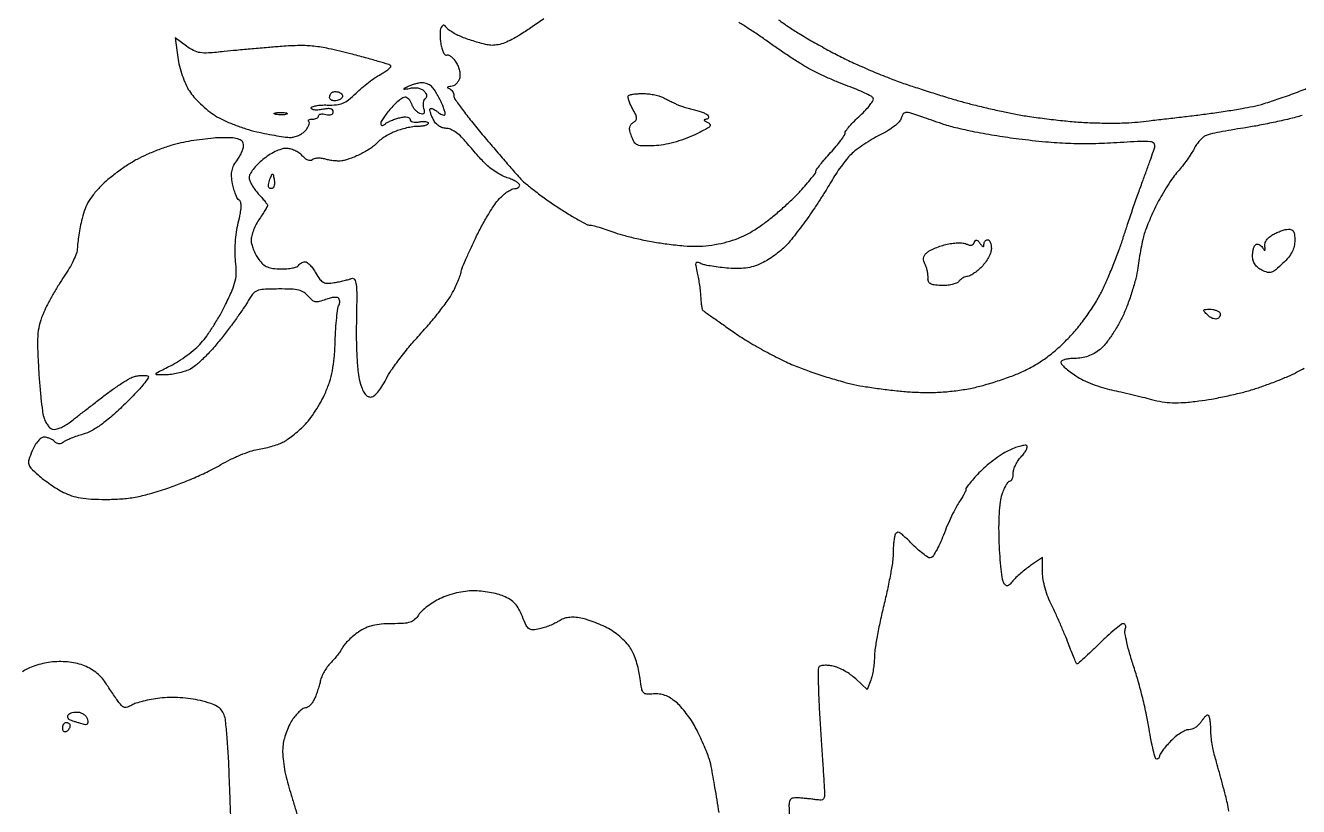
# Model space of a CAD drawing. Extents: x 0 to 102, y 0 to 135.
# Drawn here: x 28.66 to 58.12, y 97.54 to 115.62 of the extents above; entities that cross this region are included whole.
import ezdxf

# ---------------------------------------------------------------- set-up
doc = ezdxf.new("R2010")
doc.units = 0
doc.header["$MEASUREMENT"] = 0

msp = doc.modelspace()

# ---------------------------------------------------------------- linework, layer by layer
for points in [[(40.660783, 115.770304, -0.00555), (40.387078, 115.581509, -0.005582), (40.136558, 115.416815, -0.016797), (39.960782, 115.312209, -0.025858), (39.792314, 115.230515, -0.038692), (39.637253, 115.178704, -0.044718), (39.495858, 115.156503, -0.062957), (39.368582, 115.164069, -0.017837), (39.253257, 115.189955, -0.007848), (39.102588, 115.232006, -0.007756), (38.944019, 115.281644, -0.010318), (38.801613, 115.331942, -0.019854), (38.67206, 115.386695, -0.022264), (38.552247, 115.449694, -0.022254), (38.455935, 115.51185, -0.100238), (38.410338, 115.560465, 0.042751), (38.375465, 115.607398, 0.201056), (38.345848, 115.621687, 0.219833), (38.316688, 115.610036, 0.051129), (38.28369, 115.567143, 0.107653), (38.26354, 115.510015, 0.027143), (38.256569, 115.411081, 0.02643), (38.260859, 115.294486, 0.023959), (38.277389, 115.17506, 0.026825), (38.303953, 115.066078, 0.049805), (38.338708, 114.982064, 0.076958), (38.375574, 114.933102, 0.344025), (38.408958, 114.929445, -0.239375), (38.44812, 114.932729, -0.065917), (38.503492, 114.90118, -0.051327), (38.564896, 114.843737, -0.034039), (38.623199, 114.766738, -0.045315), (38.674634, 114.670184, -0.0467), (38.707215, 114.566902, -0.050191), (38.718371, 114.467654, -0.079913), (38.705815, 114.383342, -0.067851), (38.67415, 114.316573, -0.063335), (38.625144, 114.258957, -0.067587), (38.56698, 114.218779, -0.106057), (38.508449, 114.203321, 0.019696), (38.45222, 114.198458, 0.204538), (38.432614, 114.186993, 0.439808), (38.435439, 114.172354, 0.042025), (38.47185, 114.153971, -0.088962), (38.512282, 114.128567, -0.065333), (38.546536, 114.088053, -0.064213), (38.569701, 114.039247, -0.078886), (38.5776, 113.989491, 0.153001), (38.601652, 113.912732, 0.006398), (38.770197, 113.676689, 0.010549), (38.982039, 113.400318, 0.00725), (39.23325, 113.095683, 0.000775), (39.499776, 112.782845, 0.000858), (39.758431, 112.481248, 0.000795), (39.980075, 112.224528, 0.004431), (40.1004, 112.088072, 0.036414), (40.223146, 111.969884, 0.009101), (40.44047, 111.795761, 0.00925), (40.697038, 111.605219, 0.009183), (40.961085, 111.42383, 0.007458), (41.218027, 111.259631, 0.010416), (41.452886, 111.12111, 0.007099), (41.652017, 111.012876, 0.121509), (41.723679, 110.9952, -0.063996), (41.792132, 110.986403, -0.007578), (41.940106, 110.945323, -0.008959), (42.115181, 110.890423, -0.007236), (42.301194, 110.825406, 0.023723), (42.530874, 110.753529, 0.00987), (42.846842, 110.677507, 0.009739), (43.189036, 110.609246, 0.012421), (43.506995, 110.560353, 0.010785), (43.900594, 110.518408, 0.023951), (44.201903, 110.507343, 0.027981), (44.47213, 110.525512, 0.02151), (44.763832, 110.574414, 0.027013), (45.025807, 110.644982, 0.029768), (45.270042, 110.741587, 0.028598), (45.509286, 110.870231, 0.021646), (45.756437, 111.037084, 0.013852), (45.965427, 111.200898, 0.008871), (46.199263, 111.40199, 0.008914), (46.421477, 111.607278, 0.016446), (46.59345, 111.783126, 0.007425), (46.731373, 111.938329, 0.010776), (46.848047, 112.07966, 0.006635), (46.940983, 112.200577, 0.153035), (46.955262, 112.24116, -0.1512), (46.969245, 112.281364, -0.007373), (47.0556, 112.395053, -0.011422), (47.164714, 112.528019, -0.007946), (47.293662, 112.673296, 0.010982), (47.422417, 112.820144, 0.015121), (47.531059, 112.957939, 0.011724), (47.614184, 113.075875, 0.14871), (47.6298, 113.127219, -0.164846), (47.646614, 113.176833, -0.014108), (47.732381, 113.282521, -0.017454), (47.845249, 113.404937, -0.012628), (47.979012, 113.533558, 0.019031), (48.109107, 113.661896, 0.029178), (48.210569, 113.78339, 0.028684), (48.27768, 113.8858, 0.27577), (48.27691, 113.935797, 0.133662), (48.232381, 113.977403, 0.01031), (48.08482, 114.051453, 0.013538), (47.902007, 114.132526, 0.009905), (47.695048, 114.212925, -0.010465), (47.464107, 114.302936, -0.007399), (47.208518, 114.413227, -0.007472), (46.967297, 114.525941, -0.015619), (46.7838, 114.622242, -0.011627), (46.599567, 114.732124, -0.004707), (46.353398, 114.890068, -0.004655), (46.091613, 115.065035, -0.005898), (45.8532, 115.231767, 0.006148), (45.622107, 115.393207, 0.005791), (45.382493, 115.552224, 0.005769), (45.166921, 115.688214, 0.019946)], [(46.087541, 115.74724, 0.00877), (46.3185, 115.585819, 0.012334), (46.563902, 115.429288, 0.0058), (46.888228, 115.238594, 0.005743), (47.232789, 115.046566, 0.008045), (47.5452, 114.883579, 0.01011), (47.872683, 114.727581, 0.006209), (48.2643, 114.556479, 0.006224), (48.656149, 114.396758, 0.011046), (48.9834, 114.276369, 0.003656), (49.301906, 114.16972, 0.002498), (49.665223, 114.053019, 0.002518), (50.016599, 113.94403, 0.005085), (50.2947, 113.862384, 0.007097), (50.568542, 113.789185, 0.003922), (50.904989, 113.707152, 0.003909), (51.247356, 113.629334, 0.006275), (51.54068, 113.568918, 0.010865), (51.850001, 113.516187, 0.005354), (52.245261, 113.461931, 0.005309), (52.656956, 113.41434, 0.007714), (53.02118, 113.381823, 0.010267), (53.377964, 113.362866, 0.00798), (53.766584, 113.356419, 0.00808), (54.129235, 113.362052, 0.019296), (54.3978, 113.380957, 0.001175), (54.664718, 113.410766, 0.000501), (55.021689, 113.451843, 0.000496), (55.402268, 113.496407, 0.000652), (55.749479, 113.537872, 0.004779), (56.094373, 113.582865, 0.003739), (56.467871, 113.638076, 0.00378), (56.814778, 113.694699, 0.009224), (57.069168, 113.743044, 0.022491), (57.324009, 113.808449, 0.008461), (57.674549, 113.921945, 0.008362), (58.052508, 114.05853, 0.01007), (58.40276, 114.199903, -0.004811)], [(58.2048, 113.531493, -0.011027), (57.910105, 113.454212, -0.006016), (57.545449, 113.371755, -0.005992), (57.172646, 113.296818, -0.009475), (56.8512, 113.242488, 0.005276), (56.564781, 113.196548, 0.006516), (56.298927, 113.147449, 0.005447), (56.077038, 113.100955, 0.047065), (55.980921, 113.070007, 0.076917), (55.91409, 113.028192, 0.031373), (55.837328, 112.952957, 0.03012), (55.7635, 112.860246, 0.033769), (55.704389, 112.76269, -0.024292), (55.638856, 112.649764, -0.011014), (55.542814, 112.508298, -0.010876), (55.434759, 112.363229, -0.014646), (55.330375, 112.237075, 0.024628), (55.21921, 112.097131, 0.011655), (55.089282, 111.906698, 0.01152), (54.962312, 111.700708, 0.015972), (54.858817, 111.510087, 0.008138), (54.767435, 111.320519, 0.00695), (54.677184, 111.117884, 0.007016), (54.600259, 110.931316, 0.019726), (54.553497, 110.798104, 0.020232), (54.517045, 110.659794, 0.006746), (54.474677, 110.454727, 0.006702), (54.433822, 110.226117, 0.007592), (54.400915, 110.005789, -0.02752), (54.354849, 109.763788, -0.014165), (54.272115, 109.466527, -0.014036), (54.169431, 109.164626, -0.020582), (54.060971, 108.905989, -0.020527), (53.938442, 108.670219, -0.018744), (53.793463, 108.437845, -0.01913), (53.648247, 108.240157, -0.056154), (53.529148, 108.120723, -0.03852), (53.39388, 108.028656, -0.044177), (53.251982, 107.963181, -0.044731), (53.102371, 107.924244, -0.041324), (52.944153, 107.911145, 0.025983), (52.820399, 107.90471, 0.041107), (52.716067, 107.885069, 0.049785), (52.642297, 107.856649, 0.283114), (52.6212, 107.822376, 0.190753), (52.639694, 107.775663, 0.020725), (52.724004, 107.693023, 0.023057), (52.837122, 107.600071, 0.016623), (52.971171, 107.506681, 0.03271), (53.139293, 107.412671, 0.017463), (53.357833, 107.317805, 0.017315), (53.58866, 107.236156, 0.025775), (53.796021, 107.182362, -0.004654), (54.010104, 107.136374, -0.002839), (54.262067, 107.078287, -0.002845), (54.511135, 107.017877, -0.005039), (54.715708, 106.964829, 0.025293), (54.967632, 106.910285, 0.032172), (55.20429, 106.88694, 0.027448), (55.469761, 106.892484, 0.01247), (55.815508, 106.927419, 0.013051), (56.109291, 106.972342, 0.008071), (56.452055, 107.039678, 0.008093), (56.788712, 107.117195, 0.014405), (57.0627, 107.193408, 0.010605), (57.320342, 107.279165, 0.007562), (57.605198, 107.385623, 0.007639), (57.873862, 107.495449, 0.01614), (58.0779, 107.590414, 0.012596), (58.254549, 107.685335, 0.010817)], [(56.509614, 97.437491, 0.022393), (56.43271, 97.7976, 0.001506), (56.362836, 98.062197, 0.001405), (56.28976, 98.332531, 0.001399), (56.223501, 98.572299, 0.004788), (56.178497, 98.727641, -0.023376), (56.144483, 98.863788, -0.013616), (56.115855, 99.029724, -0.013596), (56.096191, 99.197858, -0.022313), (56.0898, 99.340991, 0.019036), (56.08516, 99.46281, 0.030845), (56.070927, 99.565444, 0.031985), (56.050587, 99.640861, 0.321272), (56.02555, 99.6588, 0.163755), (55.994055, 99.648201, 0.033519), (55.949134, 99.609097, 0.03201), (55.9008, 99.554378, 0.025323), (55.855633, 99.4896, -0.06337), (55.802776, 99.424876, -0.051358), (55.73173, 99.370103, -0.05308), (55.654196, 99.332831, -0.085719), (55.582219, 99.3204, 0.107894), (55.500518, 99.302562, 0.033211), (55.388978, 99.24216, 0.031502), (55.269711, 99.155986, 0.029857), (55.159936, 99.054053, 0.012528), (55.062446, 98.946783, 0.016933), (54.98017, 98.844779, 0.01397), (54.917968, 98.757088, 0.148328), (54.9054, 98.715653, -0.090321), (54.90039, 98.688145, -0.095462), (54.886035, 98.664765, -0.099702), (54.864628, 98.649123, -0.108497), (54.839477, 98.6436, -0.335526), (54.809631, 98.666169, -0.00769), (54.760991, 98.848623, -0.014024), (54.711284, 99.073977, -0.008643), (54.664866, 99.34155, 0.014185), (54.605608, 99.662005, 0.00775), (54.515757, 100.0515, 0.007718), (54.412141, 100.444712, 0.012173), (54.309887, 100.7783, -0.010398), (54.21914, 101.07064, -0.014191), (54.150413, 101.33778, -0.010969), (54.104899, 101.560595, -0.137345), (54.11285, 101.64545, 0.061251), (54.125083, 101.694573, 0.107456), (54.121236, 101.736097, 0.150612), (54.102354, 101.763376, 0.168151), (54.072234, 101.7738, 0.165002), (54.01764, 101.755279, 0.008388), (53.868767, 101.637118, 0.012662), (53.694902, 101.48677, 0.008776), (53.505777, 101.3085, -0.002817), (53.32101, 101.130132, -0.004485), (53.160751, 100.979882, -0.001151), (53.019807, 100.850695, -0.187037), (53.000472, 100.8432, -0.295338), (52.985168, 100.853104, -0.002816), (52.928856, 100.980409, -0.008154), (52.866062, 101.131224, -0.005049), (52.796995, 101.310293, 0.008324), (52.714723, 101.519505, 0.005125), (52.611289, 101.763081, 0.005138), (52.504035, 102.001907, 0.009163), (52.410216, 102.195781, -0.026399), (52.325685, 102.386999, -0.023308), (52.257777, 102.594106, -0.024215), (52.212748, 102.793768, -0.043376), (52.1982, 102.961148), (52.1982, 103.308122), (51.92325, 103.119527, 0.015599), (51.808018, 103.035084, 0.012469), (51.689133, 102.937254, 0.012659), (51.583591, 102.841117, 0.030924), (51.512355, 102.763858, -0.022178), (51.437612, 102.679896, -0.142208), (51.38865, 102.652085, -0.243992), (51.347027, 102.662475, -0.072782), (51.303393, 102.714042, -0.10356), (51.27311, 102.796859, -0.007721), (51.24208, 103.036553, -0.010436), (51.215234, 103.326198, -0.007731), (51.197204, 103.647293, -0.010769), (51.190426, 104.002228, -0.01442), (51.200496, 104.324033, -0.015698), (51.225073, 104.591835, -0.049006), (51.264677, 104.768243, -0.021612), (51.308913, 104.885061, -0.031211), (51.358681, 104.983619, -0.031885), (51.407138, 105.055404, -0.232374), (51.443361, 105.0732, 0.217935), (51.473221, 105.086864, 0.078433), (51.498476, 105.127514, 0.059638), (51.515684, 105.187302, 0.040301), (51.5214, 105.258097, -0.076428), (51.534445, 105.342944, -0.036181), (51.575342, 105.4461, -0.03478), (51.634754, 105.550032, -0.04136), (51.705034, 105.638464, 0.027846), (51.771331, 105.717413, 0.043164), (51.818313, 105.792926, 0.052823), (51.842106, 105.855241, 0.26725), (51.832796, 105.889804, 0.23495), (51.792554, 105.903313, 0.025739), (51.693923, 105.884433, 0.027147), (51.572209, 105.847465, 0.018622), (51.438492, 105.793063, 0.034933), (51.284614, 105.710299, 0.016949), (51.099826, 105.584636, 0.016719), (50.91544, 105.44019, 0.023105), (50.76083, 105.29783, 0.010312), (50.630876, 105.161048, 0.014539), (50.521249, 105.033531, 0.010658), (50.436483, 104.924246, 0.160968), (50.4216, 104.879214, -0.104071), (50.412681, 104.836827, -0.016392), (50.375597, 104.759579, -0.017598), (50.324954, 104.670207, -0.01456), (50.264994, 104.57866, 0.031488), (50.191275, 104.457341, 0.009553), (50.094902, 104.264744, 0.009527), (49.994899, 104.044253, 0.010245), (49.905874, 103.82535, -0.015879), (49.82081, 103.622757, -0.023638), (49.732619, 103.45192, -0.020522), (49.65095, 103.323048, -0.246018), (49.60045, 103.2966, -0.14922), (49.542713, 103.314224, -0.016401), (49.429145, 103.396215, -0.018878), (49.297894, 103.50584, -0.014197), (49.161797, 103.635714, 0.008563), (48.975853, 103.817201, 0.072819), (48.880542, 103.883924, 0.267905), (48.823011, 103.880576, 0.178311), (48.782742, 103.826064, 0.035529), (48.766128, 103.748981, 0.011771), (48.752531, 103.63402, 0.011653), (48.743405, 103.505475, 0.012983), (48.740719, 103.3812, -0.038924), (48.728398, 103.213769, -0.007344), (48.677711, 102.911141, -0.007809), (48.607621, 102.5586, -0.007088), (48.524414, 102.1968, 0.007301), (48.441106, 101.833853, 0.00789), (48.370705, 101.477864, 0.007508), (48.319783, 101.171002, 0.037287), (48.30671, 100.996757, -0.022048), (48.300703, 100.861676, -0.016398), (48.282633, 100.713466, -0.016648), (48.256291, 100.574553, -0.035671), (48.2249, 100.470128), (48.1432, 100.25524), (47.877184, 100.498208, 0.032452), (47.75626, 100.595052, 0.02488), (47.612834, 100.6851, 0.025431), (47.469578, 100.756082, 0.052996), (47.350822, 100.793246, 0.026269), (47.246641, 100.808445, 0.032755), (47.148892, 100.811071, 0.034564), (47.069287, 100.802462, 0.159478), (47.028994, 100.780807, 0.193651), (47.006346, 100.72391, 0.003174), (47.009871, 100.374906, 0.007729), (47.022971, 99.964428, 0.004992), (47.05023, 99.4896, -0.000311), (47.083058, 98.998217, -0.000374), (47.113284, 98.536264, -0.000319), (47.138205, 98.147102, -0.002521), (47.148724, 97.9668, -0.016301), (47.152338, 97.791629, -0.157703), (47.128913, 97.722061, -0.235217), (47.074005, 97.694091, -0.039739), (46.953, 97.702617, 0.007867), (46.85671, 97.715601, 0.00466), (46.7415, 97.728208, 0.004662), (46.626278, 97.738646, 0.007992), (46.53, 97.744917, 0.067432), (46.40694, 97.734356, 0.252323), (46.350275, 97.685197, 0.095814), (46.331017, 97.57356, 0.006405), (46.341782, 97.2477, 0.004132)], [(44.712145, 97.406466, 0.005414), (44.618675, 97.987157, 0.004528), (44.530541, 98.47293, 0.03881), (44.47249, 98.6859, 0.011956), (44.412646, 98.841292, 0.006406), (44.331752, 99.030339, 0.006374), (44.244236, 99.221217, 0.009911), (44.163455, 99.383257, 0.026015), (44.072788, 99.536485, 0.017986), (43.955326, 99.700224, 0.018182), (43.830693, 99.849819, 0.035091), (43.718819, 99.958226, 0.034001), (43.586747, 100.054831, 0.05304), (43.460422, 100.117038, 0.058266), (43.333096, 100.147548, 0.053435), (43.198302, 100.149169, -0.034392), (43.038204, 100.145007, -0.205374), (42.964602, 100.180369, -0.137016), (42.923089, 100.267313, -0.01275), (42.887772, 100.5048, 0.02383), (42.859381, 100.670413, 0.016786), (42.812444, 100.853469, 0.016987), (42.755574, 101.025922, 0.033807), (42.696951, 101.15716, 0.05416), (42.616225, 101.276202, 0.026179), (42.489706, 101.410263, 0.025602), (42.341821, 101.537579, 0.033401), (42.193779, 101.637308, 0.021958), (42.033092, 101.721401, 0.015742), (41.846878, 101.801616, 0.015944), (41.66437, 101.866871, 0.032665), (41.517077, 101.903883, 0.029893), (41.362306, 101.92272, 0.048201), (41.229708, 101.91808, 0.054853), (41.113515, 101.889533, 0.057447), (41.008236, 101.83668, -0.031917), (40.91638, 101.784546, -0.017022), (40.796971, 101.731453, -0.016879), (40.67085, 101.685333, -0.025161), (40.557554, 101.654401, -0.037541), (40.402095, 101.63231, -0.175436), (40.316594, 101.65701, -0.126648), (40.251295, 101.736084, -0.016008), (40.163058, 101.941169, 0.033884), (40.082729, 102.110901, 0.059469), (39.99151, 102.236384, 0.06319), (39.877518, 102.331856, 0.043832), (39.728531, 102.410063, 0.036168), (39.585266, 102.458092, 0.018477), (39.399803, 102.498441, 0.018259), (39.20468, 102.526089, 0.026067), (39.030028, 102.5352, 0.033631), (38.844937, 102.522736, 0.023556), (38.639306, 102.484983, 0.023467), (38.436916, 102.427747, 0.032089), (38.261525, 102.35633, 0.026434), (38.110366, 102.273025, 0.023137), (37.961721, 102.170716, 0.023807), (37.836041, 102.065566, 0.061694), (37.759784, 101.97563, -0.064885), (37.668318, 101.869136, -0.104307), (37.565067, 101.809508, -0.065497), (37.413654, 101.781165, -0.013562), (37.142181, 101.7738, 0.020393), (36.893823, 101.763666, 0.040875), (36.70021, 101.731772, 0.047368), (36.533755, 101.672959, 0.039694), (36.370593, 101.580911, 0.023312), (36.254721, 101.494709, 0.021065), (36.143231, 101.395266, 0.021601), (36.050986, 101.297652, 0.060611), (35.998533, 101.219794, -0.03204), (35.952408, 101.142117, -0.014419), (35.88263, 101.04616, -0.014207), (35.802846, 100.948697, -0.018797), (35.724502, 100.864935, 0.040906), (35.648694, 100.776346, 0.027443), (35.576596, 100.664154, 0.027672), (35.518393, 100.546964, 0.047942), (35.48527, 100.443502, -0.016836), (35.459031, 100.339739, -0.01096), (35.422111, 100.221758, -0.011025), (35.380979, 100.108106, -0.020567), (35.341923, 100.01835, -0.042043), (35.298702, 99.945521, -0.04713), (35.245341, 99.883915, -0.052858), (35.19031, 99.841455, -0.138769), (35.142765, 99.828, 0.150142), (35.089839, 99.811741, 0.03247), (35.013391, 99.752283, 0.031129), (34.930487, 99.668915, 0.025404), (34.852379, 99.570239, 0.040091), (34.778728, 99.446988, 0.023077), (34.709372, 99.288437, 0.022945), (34.654058, 99.121704, 0.035292), (34.623287, 98.972877, 0.041629), (34.61462, 98.800108, 0.02099), (34.630992, 98.582399, 0.019761), (34.668483, 98.344876, 0.019428), (34.724773, 98.109688, 0.003944), (34.79274, 97.874795, 0.002463), (34.87588, 97.600671, 0.002471), (34.960489, 97.331303, 0.00449)], [(33.419865, 97.239446, -0.001805), (33.399069, 97.724723, -0.001648), (33.381088, 98.225057, 0.005535), (33.359792, 98.712104, 0.007223), (33.328946, 99.157063, 0.005519), (33.293728, 99.527861, 0.064486), (33.26001, 99.668986, 0.08216), (33.195632, 99.779551, 0.08645), (33.100041, 99.861234, 0.057646), (32.951147, 99.92763, 0.017215), (32.711072, 99.99404, 0.023767), (32.484446, 100.037136, 0.020078), (32.241605, 100.061562, 0.020115), (31.998138, 100.066401, 0.024164), (31.769643, 100.050684, 0.015692), (31.575686, 100.021693, 0.015795), (31.384353, 99.980643, 0.015805), (31.220188, 99.934405, 0.059254), (31.122773, 99.890373, -0.038379), (31.02476, 99.841058, -0.152049), (30.958373, 99.835223, -0.147462), (30.899214, 99.868077, -0.035389), (30.82604, 99.9549, -0.0055), (30.765863, 100.039451, -0.002117), (30.684109, 100.158104, -0.002096), (30.59651, 100.287562, -0.002583), (30.515945, 100.40906, 0.04485), (30.415319, 100.536071, 0.038654), (30.288835, 100.650151, 0.038174), (30.1445, 100.744777, 0.04093), (29.9907, 100.813861, 0.034315), (29.82112, 100.861115, 0.027345), (29.633256, 100.889216, 0.026506), (29.436814, 100.897235, 0.026848), (29.241472, 100.884347, 0.02993), (29.066918, 100.85269, 0.023415), (28.882144, 100.798341, 0.023951), (28.714468, 100.731217, 0.052037), (28.595136, 100.660871)]]:
    msp.add_lwpolyline(points, format="xyb")
for points in [[(32.388056, 115.137385), (32.12955, 115.328506), (32.188566, 114.875003, 0.029715), (32.226377, 114.677136, 0.020926), (32.29119, 114.460006, 0.021193), (32.371335, 114.255982, 0.039424), (32.455784, 114.099728, 0.038449), (32.563145, 113.95884, 0.020275), (32.716115, 113.800631, 0.020054), (32.886756, 113.650487, 0.029086), (33.049646, 113.533377, 0.03257), (33.238517, 113.430182, 0.015746), (33.491982, 113.321986, 0.015542), (33.764171, 113.225433, 0.021542), (34.013904, 113.157199, 0.006833), (34.250295, 113.10682, 0.007367), (34.482122, 113.064257, 0.00701), (34.681916, 113.033484, 0.034715), (34.795339, 113.0256, 0.064192), (34.883267, 113.036935, 0.041967), (34.979775, 113.071106, 0.041793), (35.069822, 113.121206, 0.061069), (35.138373, 113.180515, 0.036341), (35.187922, 113.243976, 0.053499), (35.220765, 113.306546, 0.068493), (35.233635, 113.359208, 0.225806), (35.221985, 113.392015, -0.202239), (35.213324, 113.413307, -0.2467), (35.22344, 113.431978, -0.10953), (35.256043, 113.444711, -0.038554), (35.3064, 113.4486, 0.052416), (35.360347, 113.454271, 0.07228), (35.405981, 113.471125, 0.092211), (35.436636, 113.496016, 0.178072), (35.4474, 113.52528, -0.24384), (35.460728, 113.550983, -0.106581), (35.497102, 113.566437, -0.070464), (35.551769, 113.569101, -0.040966), (35.6166, 113.557713, 0.048672), (35.685777, 113.546655, 0.101898), (35.739491, 113.554325, 0.149955), (35.773067, 113.579462, 0.158935), (35.7858, 113.618508, 0.196565), (35.768463, 113.660904, 0.146978), (35.723768, 113.68547, 0.07742), (35.646347, 113.689824, 0.024764), (35.532, 113.67279, -0.028362), (35.432409, 113.658686, -0.052795), (35.350984, 113.660437, -0.078506), (35.296517, 113.676318, -0.290374), (35.2782, 113.705198, -0.318069), (35.300454, 113.736642, -0.038593), (35.386946, 113.759823, -0.034485), (35.506501, 113.773724, -0.021159), (35.648401, 113.774364, 0.030112), (35.858064, 113.779061, 0.077238), (36.005161, 113.814556, 0.072044), (36.140454, 113.894698, 0.023713), (36.313837, 114.048631, -0.017268), (36.447078, 114.17003, -0.012431), (36.603605, 114.296486, -0.012579), (36.758697, 114.409451, -0.026394), (36.885695, 114.487592, 0.018986), (36.988441, 114.548731, 0.033659), (37.067347, 114.60773, 0.04034), (37.116801, 114.657638, 0.389473), (37.115636, 114.684964, 0.123245), (37.074881, 114.709402, 0.002105), (36.823499, 114.784604, 0.00523), (36.528181, 114.86825, 0.00344), (36.186678, 114.958612, 0.00897), (35.683078, 115.078574, 0.027061), (35.334899, 115.135408, 0.031041), (35.009355, 115.150274, 0.015091), (34.593351, 115.13087, 0.001972), (34.27615, 115.105206, 0.00128), (33.909672, 115.073154, 0.001287), (33.55204, 115.040024, 0.002446), (33.264431, 115.011213, -0.009064), (32.89684, 114.979297, -0.052916), (32.703056, 114.986519, -0.082817), (32.555671, 115.033446, -0.040807)], [(37.8162, 114.287358, 0.042131), (37.755646, 114.280005, 0.018316), (37.676874, 114.260587, 0.017972), (37.594178, 114.233709, 0.022815), (37.5201, 114.202754, 0.004277), (37.422923, 114.155813, 0.571956), (37.422138, 114.145095, 0.198827), (37.441735, 114.14087, 0.002343), (37.57387, 114.165582, -0.047688), (37.671418, 114.174805, -0.057691), (37.762691, 114.164143, -0.064737), (37.839729, 114.135072, -0.09729), (37.895228, 114.089814, -0.050328), (37.930254, 114.037745, -0.097143), (37.944941, 113.989911, -0.134143), (37.938457, 113.950356, -0.148083), (37.91285, 113.921347, 0.149321), (37.885156, 113.889821, 0.06544), (37.868897, 113.836047, 0.056452), (37.865579, 113.769932, 0.048322), (37.876638, 113.701058, -0.029487), (37.893176, 113.618122, -0.197965), (37.88288, 113.578298, -0.276839), (37.850716, 113.565199, -0.053305), (37.787316, 113.582058, -0.07659), (37.732304, 113.613504, -0.045692), (37.677721, 113.665747, -0.044533), (37.6317, 113.729268, -0.057723), (37.602219, 113.794815, 0.053914), (37.575021, 113.856537, 0.059533), (37.535976, 113.908793, 0.067714), (37.491586, 113.94432, 0.135756), (37.448638, 113.9562, 0.143008), (37.395178, 113.94059, 0.024959), (37.308684, 113.879091, 0.025322), (37.211632, 113.794204, 0.020327), (37.115939, 113.693701, 0.015028), (37.027738, 113.586873, 0.019112), (36.953262, 113.482972, 0.017374), (36.898239, 113.393014, 0.129263), (36.8856, 113.344942, 0.116147), (36.892945, 113.313749, 0.276823), (36.912256, 113.301421, 0.142091), (36.94451, 113.309803, 0.032666), (36.99135, 113.341976, -0.050975), (37.047855, 113.377821, -0.018507), (37.134377, 113.417128, -0.018129), (37.232923, 113.453453, -0.020607), (37.32975, 113.480847, -0.0277), (37.429942, 113.498986, -0.074152), (37.502269, 113.497227, -0.135011), (37.545666, 113.476758, -0.218809), (37.5624, 113.440349, 0.215483), (37.578344, 113.405071, 0.116671), (37.62121, 113.382232, 0.07448), (37.688553, 113.374891, 0.03721), (37.7739, 113.384706, -0.031701), (37.854962, 113.394933, -0.053628), (37.923272, 113.391855, -0.076393), (37.969881, 113.377198, -0.285831), (37.9854, 113.352268, -0.271011), (37.968979, 113.324197, -0.0554), (37.913881, 113.300805, -0.044405), (37.835217, 113.28469, -0.028334), (37.741932, 113.2794, 0.037686), (37.627837, 113.270788, 0.018341), (37.484202, 113.243559, 0.018078), (37.336054, 113.204119, 0.024867), (37.206447, 113.157388, 0.022294), (37.086533, 113.100882, 0.020055), (36.967701, 113.032045, 0.020529), (36.866152, 112.961644, 0.057769), (36.803761, 112.902027, -0.051211), (36.742288, 112.84173, -0.018621), (36.643975, 112.769115, -0.018237), (36.529718, 112.697089, -0.020735), (36.415216, 112.636817, -0.012917), (36.297488, 112.584633, -0.011771), (36.173548, 112.536866, -0.011873), (36.060773, 112.499422, -0.036936), (35.982721, 112.481723, -0.044656), (35.907698, 112.477224, -0.019272), (35.807693, 112.484024, -0.018888), (35.701137, 112.499498, -0.023744), (35.60401, 112.522184, 0.038262), (35.512484, 112.54078, 0.043034), (35.422763, 112.544186, 0.047699), (35.347321, 112.533293, 0.137527), (35.301681, 112.507641, -0.181628), (35.258494, 112.48804, -0.111987), (35.202709, 112.496832, -0.075897), (35.137694, 112.535001, -0.038233), (35.068509, 112.600601, 0.060432), (34.992949, 112.666143, 0.041743), (34.894048, 112.72151, 0.04199), (34.788281, 112.75928, 0.064855), (34.692164, 112.7718, 0.082469), (34.585125, 112.754024, 0.030477), (34.443242, 112.695692, 0.029125), (34.29272, 112.611649, 0.030487), (34.155376, 112.511841, 0.026129), (34.034657, 112.401255, 0.030512), (33.932642, 112.28398, 0.031861), (33.860235, 112.176124, 0.13265), (33.84, 112.101194, 0.096195), (33.854261, 112.027755, 0.031389), (33.902128, 111.927734, 0.02995), (33.970557, 111.820739, 0.029641), (34.0515, 111.722295, -0.008627), (34.13253, 111.631778, -0.01239), (34.200872, 111.548656, -0.00824), (34.254541, 111.477597, -0.158914), (34.263, 111.451653, -0.129288), (34.255759, 111.424116, -0.005381), (34.204359, 111.335389, -0.00901), (34.139856, 111.231083, -0.006247), (34.063372, 111.115444, 0.033229), (33.988621, 110.987986, 0.03047), (33.928959, 110.848066, 0.031827), (33.891341, 110.716505, 0.081229), (33.886126, 110.617762, 0.049068), (33.905792, 110.524298, 0.024493), (33.947787, 110.410814, 0.02405), (34.003192, 110.296551, 0.032515), (34.064604, 110.199589, 0.050778), (34.159981, 110.09324, 0.084337), (34.26112, 110.028416, 0.071272), (34.389988, 109.994216, 0.027408), (34.575257, 109.982659, 0.022271), (34.71485, 109.987831, 0.029302), (34.841022, 110.005632, 0.029626), (34.940597, 110.031906, 0.17681), (34.9821, 110.0646, -0.07539), (35.009556, 110.096929, -0.053534), (35.048624, 110.124192, -0.053396), (35.092726, 110.142609, -0.07369), (35.135143, 110.148665, -0.167182), (35.183664, 110.131686, -0.035929), (35.250442, 110.070745, -0.033784), (35.321243, 109.985255, -0.026673), (35.386162, 109.884155, 0.028435), (35.479124, 109.740498, 0.11638), (35.55748, 109.673436, 0.125703), (35.654195, 109.651191, 0.035615), (35.809162, 109.665992, 0.009298), (35.923114, 109.687319, 0.008437), (36.039962, 109.713508, 0.008479), (36.143716, 109.740479, 0.026687), (36.21187, 109.763416, -0.372524), (36.278448, 109.740224, -0.103447), (36.315723, 109.626314, -0.029319), (36.329017, 109.368211, -0.003239), (36.320949, 108.776563, 0.008591), (36.319669, 108.340349, 0.010347), (36.33399, 107.930653, 0.010524), (36.360492, 107.585711, 0.042603), (36.398807, 107.37855, 0.023317), (36.452289, 107.214228, 0.0612), (36.509834, 107.104642, 0.094278), (36.574209, 107.041338, 0.148326), (36.647853, 107.019, 0.163282), (36.724678, 107.044776, 0.05209), (36.813968, 107.128208, 0.040333), (36.910021, 107.258685, 0.021239), (37.008602, 107.434309, -0.03388), (37.129175, 107.636941, -0.01152), (37.330461, 107.914445, -0.011395), (37.567558, 108.211656, -0.012875), (37.808761, 108.485616, 0.011971), (38.047296, 108.75556, 0.011437), (38.276402, 109.040682, 0.01145), (38.467051, 109.301545, 0.039558), (38.572634, 109.482098, 0.008082), (38.639333, 109.626044, 0.010435), (38.695639, 109.760388, 0.008401), (38.73827, 109.87392, 0.085811), (38.7468, 109.923257, -0.098489), (38.757727, 109.978192, -0.003357), (38.843644, 110.181743, -0.006199), (38.950164, 110.421226, -0.004273), (39.076481, 110.689917, -0.011797), (39.219114, 110.969603, -0.011737), (39.375013, 111.242733, -0.011652), (39.522295, 111.474839, -0.044259), (39.629804, 111.60855, -0.025204), (39.724489, 111.6976, -0.028476), (39.824023, 111.772859, -0.029478), (39.914824, 111.826247, -0.118699), (39.976924, 111.8412, 0.061327), (40.024139, 111.847013, 0.079826), (40.064129, 111.864124, 0.097594), (40.090898, 111.889476, 0.155747), (40.1004, 111.919239, 0.226862), (40.083187, 111.955223, 0.034275), (40.015907, 112.002239, 0.032759), (39.922939, 112.050157, 0.022915), (39.812765, 112.092206, -0.03923), (39.686692, 112.145092, -0.023211), (39.545206, 112.226484, -0.023135), (39.410711, 112.321429, -0.036473), (39.305837, 112.416017, -0.00618), (39.204283, 112.524669, -0.003117), (39.078788, 112.664042, -0.003095), (38.950894, 112.809677, -0.004595), (38.840846, 112.938947, 0.030728), (38.727013, 113.059317, 0.040401), (38.608658, 113.153298, 0.046379), (38.495725, 113.21465, 0.098946), (38.398947, 113.235047, -0.078615), (38.310059, 113.250065, -0.07188), (38.22711, 113.29197, -0.067448), (38.155081, 113.358535, -0.056558), (38.098289, 113.445767, -0.019405), (38.060892, 113.528329, -0.028478), (38.035104, 113.603724, -0.027672), (38.021612, 113.664835, -0.241372), (38.029872, 113.690472, -0.253357), (38.052438, 113.697185, -0.050854), (38.093803, 113.683991, -0.042469), (38.144098, 113.656822, -0.028148), (38.1969, 113.6178, 0.031787), (38.250033, 113.579127, 0.047011), (38.301344, 113.552956, 0.057999), (38.343879, 113.541556, 0.237144), (38.368511, 113.549711, 0.25558), (38.377391, 113.580024, 0.020644), (38.35555, 113.663202, 0.023803), (38.318727, 113.765454, 0.015825), (38.267344, 113.879017, 0.015367), (38.206365, 113.994092, 0.017067), (38.140407, 114.101157, 0.016625), (38.078339, 114.188186, 0.080159), (38.034327, 114.229855, 0.054401), (37.990214, 114.253349, 0.030741), (37.932621, 114.272385, 0.030338), (37.871464, 114.284598, 0.043297)], [(35.920485, 114.068406, -0.069014), (35.962152, 114.045415, -0.099406), (35.990174, 114.014141, -0.123524), (36.000315, 113.979737, -0.149708), (35.991821, 113.947335, -0.096533), (35.965009, 113.918325, -0.052635), (35.922954, 113.893847, -0.049696), (35.87321, 113.877218, -0.055887), (35.823107, 113.8716, -0.055888), (35.776475, 113.876829, -0.075392), (35.73701, 113.892309, -0.094708), (35.710545, 113.915203, -0.168769), (35.7012, 113.9421, -0.059958), (35.704894, 113.972793, -0.039051), (35.716055, 114.006746, -0.038979), (35.732406, 114.03865, -0.058539), (35.751771, 114.063171, -0.131535), (35.779674, 114.07929, -0.057874), (35.822191, 114.085569, -0.051658), (35.871543, 114.082, -0.047781)], [(42.949748, 114.0408, -0.025669), (43.070475, 114.034598, -0.020676), (43.199086, 114.015949, -0.021142), (43.316647, 113.988717, -0.049158), (43.400948, 113.9562, 0.000799), (43.476255, 113.91844, 0.00051), (43.56394, 113.87476, 0.000512), (43.649996, 113.832111, 0.000954), (43.719827, 113.797757, 0.02697), (43.796373, 113.765272, 0.010315), (43.906014, 113.728108, 0.010179), (44.026968, 113.692565, 0.012314), (44.141857, 113.664349, -0.021794), (44.249222, 113.635812, -0.025878), (44.347571, 113.599341, -0.026059), (44.425911, 113.560628, -0.127219), (44.461323, 113.526691, -0.124333), (44.470861, 113.496519, -0.176318), (44.462878, 113.469793, -0.144176), (44.43758, 113.450756, -0.07642), (44.398843, 113.442654, 0.119464), (44.372031, 113.434611, 0.451664), (44.369076, 113.419499, 0.113959), (44.395718, 113.397579, 0.022145), (44.453021, 113.372179, -0.174402), (44.504457, 113.327221, -0.34627), (44.49636, 113.27689, -0.068778), (44.395992, 113.207153, -0.007005), (44.135144, 113.07925, -0.023401), (43.906438, 112.983877, -0.021709), (43.664073, 112.907607, -0.022463), (43.426585, 112.855361, -0.03247), (43.21294, 112.832475, -0.012066), (42.945666, 112.827754, -0.097584), (42.826075, 112.852123, -0.160248), (42.752234, 112.916026, -0.048462), (42.687884, 113.051731, -0.025752), (42.650671, 113.174442, -0.091085), (42.645649, 113.256281, -0.134612), (42.670295, 113.316582, -0.088489), (42.726067, 113.36737, 0.079825), (42.785628, 113.419762, 0.187316), (42.803949, 113.475104, 0.100949), (42.784133, 113.552106, 0.015111), (42.709491, 113.69433, -0.021791), (42.659251, 113.793248, -0.031944), (42.624651, 113.884476, -0.03302), (42.607116, 113.958489, -0.2426), (42.617841, 113.992041, -0.142044), (42.652414, 114.011072, -0.018786), (42.735452, 114.026477, -0.020553), (42.837755, 114.037234, -0.015917)], [(34.5591, 113.601307, -0.014395), (34.650478, 113.599805, -0.052471), (34.707755, 113.591144, -0.333666), (34.718656, 113.577435, -0.31318), (34.70876, 113.562308, -0.06278), (34.658174, 113.548901, -0.030339), (34.591249, 113.544006, -0.029507), (34.519899, 113.547337, -0.037336), (34.45496, 113.559173, -0.087174), (34.422332, 113.574091, -0.597527), (34.423816, 113.587637, -0.080377), (34.46873, 113.597872, -0.012823)], [(49.126452, 113.592931, 0.074894), (49.055179, 113.603684, 0.140146), (48.999546, 113.587792, 0.130078), (48.958026, 113.5437, 0.060294), (48.928903, 113.469977, -0.126963), (48.883218, 113.387986, -0.034479), (48.772788, 113.286964, -0.031217), (48.622261, 113.181849, -0.022965), (48.443796, 113.084061, 0.018794), (48.257761, 112.984134, 0.014609), (48.063084, 112.862158, 0.014845), (47.888089, 112.737591, 0.034285), (47.766478, 112.631606, 0.025691), (47.660204, 112.51381, 0.012183), (47.535095, 112.35204, 0.01204), (47.412163, 112.176095, 0.016685), (47.311195, 112.012297, -0.008118), (47.206328, 111.83546, -0.004206), (47.06991, 111.617832, -0.00418), (46.925948, 111.396506, -0.006338), (46.796726, 111.2067, -0.00676), (46.667467, 111.027136, -0.005426), (46.523692, 110.837339, -0.005487), (46.386929, 110.664758, -0.013907), (46.282764, 110.543302, -0.030951), (46.175723, 110.439052, -0.01682), (46.032528, 110.32404, -0.016701), (45.878452, 110.216437, -0.025329), (45.737113, 110.134459, -0.034016), (45.554744, 110.055859, -0.043095), (45.377147, 110.009983, -0.038576), (45.179286, 109.992219, -0.020541), (44.933413, 109.999264, -0.011302), (44.73958, 110.017211, -0.01205), (44.550874, 110.043617, -0.011693), (44.389991, 110.073976, -0.053477), (44.299738, 110.103559, 0.043271), (44.21235, 110.134187, 0.372223), (44.178141, 110.117151, 0.148331), (44.172252, 110.059369, 0.008957), (44.209157, 109.886951, -0.013549), (44.235752, 109.756873, -0.008436), (44.260205, 109.603116, -0.008463), (44.279206, 109.450554, -0.015157), (44.28888, 109.324638, 0.01158), (44.296347, 109.217402, 0.016415), (44.308319, 109.122518, 0.012479), (44.322576, 109.045614, 0.176872), (44.337162, 109.022264, 0.012702), (44.364858, 109.001776, 0.000123), (44.569399, 108.858438, 0.000408), (44.805016, 108.693695, 0.000264), (45.077851, 108.503474, 0.017025), (45.401079, 108.294343, 0.010758), (45.791197, 108.071647, 0.010802), (46.184476, 107.869104, 0.019505), (46.516051, 107.723024, 0.010462), (46.839517, 107.603095, 0.007487), (47.205909, 107.482021, 0.007564), (47.558598, 107.377138, 0.016062), (47.835117, 107.308941, 0.013174), (48.111364, 107.25772, 0.006644), (48.462043, 107.206977, 0.006594), (48.825998, 107.164115, 0.009737), (49.146417, 107.136954, 0.014774), (49.506824, 107.124138, 0.016441), (49.854697, 107.133492, 0.016813), (50.193876, 107.165257, 0.017103), (50.528208, 107.219627, 0.018201), (50.821001, 107.288743, 0.011297), (51.159361, 107.39001, 0.011329), (51.489219, 107.50523, 0.020023), (51.754908, 107.617171, 0.023995), (52.041686, 107.768949, 0.02547), (52.306738, 107.944764, 0.024455), (52.561735, 108.153305, 0.019003), (52.81845, 108.403439, 0.020771), (53.039021, 108.655513, 0.016959), (53.254054, 108.942287, 0.017186), (53.445371, 109.237437, 0.024002), (53.594135, 109.514506, 0.010471), (53.71584, 109.784271, 0.006426), (53.848442, 110.106843, 0.006441), (53.971502, 110.429581, 0.011417), (54.063389, 110.6991, -0.004106), (54.152774, 110.974396, -0.002141), (54.268477, 111.316151, -0.002128), (54.390214, 111.665869, -0.003251), (54.49908, 111.9681, 0.001066), (54.597886, 112.238687, 0.001306), (54.689013, 112.49197, 0.001086), (54.764605, 112.705273, 0.009377), (54.796321, 112.801088, 0.265089), (54.778307, 112.88266, 0.185748), (54.692359, 112.926089, 0.037388), (54.469767, 112.931838, 0.002555), (53.838745, 112.897711, -0.010954), (53.295583, 112.877478, -0.013883), (52.793474, 112.883725, -0.013012), (52.267193, 112.918629, -0.007949), (51.6483, 112.985823, -0.009251), (51.143238, 113.05831, -0.008879), (50.634228, 113.150307, -0.009127), (50.182807, 113.2488, -0.025468), (49.8717, 113.339608, 0.000831), (49.633744, 113.421982, 0.000983), (49.408501, 113.49904, 0.000856), (49.218126, 113.563389, 0.006249)], [(33.217599, 113.018874, 0.018212), (33.013743, 113.008289, 0.00914), (32.757298, 112.980855, 0.009062), (32.492776, 112.942774, 0.01325), (32.261608, 112.89889, 0.023063), (32.026411, 112.836269, 0.013175), (31.748525, 112.740253, 0.01314), (31.473471, 112.628696, 0.021209), (31.246408, 112.51789, 0.02146), (31.031696, 112.389382, 0.01396), (30.79475, 112.223721, 0.014044), (30.572186, 112.048779, 0.025831), (30.402985, 111.892443, 0.024869), (30.230714, 111.697414, 0.041879), (30.109295, 111.516103, 0.0437), (30.023171, 111.322744, 0.030115), (29.958835, 111.091605, 0.008117), (29.922455, 110.907439, 0.0079), (29.891717, 110.720526, 0.007831), (29.869881, 110.555477, 0.028976), (29.8638, 110.450629, -0.090054), (29.844902, 110.346555, -0.020864), (29.775159, 110.182041, -0.020879), (29.67755, 109.99657, -0.01909), (29.562042, 109.814107, 0.012676), (29.433887, 109.617299, 0.008705), (29.298206, 109.388064, 0.008781), (29.175222, 109.162655, 0.017608), (29.087621, 108.979764, 0.032239), (28.997183, 108.7297, 0.046976), (28.953246, 108.499607, 0.031086), (28.943583, 108.203745, 0.006843), (28.965534, 107.6958, 0.005696), (28.990059, 107.3371, 0.006464), (29.021927, 106.993884, 0.005926), (29.056194, 106.703255, 0.035337), (29.086489, 106.5537, 0.045419), (29.123944, 106.454577, 0.04885), (29.177963, 106.366406, 0.054389), (29.239484, 106.301153, 0.129673), (29.299061, 106.272503, 0.106767), (29.369663, 106.274084, 0.036536), (29.467759, 106.305307, 0.034351), (29.574244, 106.356729, 0.033457), (29.673677, 106.422649, 0.00105), (29.798187, 106.518174, 0.000272), (29.998214, 106.672478, 0.000277), (30.226017, 106.848608, 0.000283), (30.452101, 107.023814, -0.010432), (30.67512, 107.189509, -0.012196), (30.893709, 107.337051, -0.011199), (31.083487, 107.452607, -0.069773), (31.188721, 107.495278, -0.027647), (31.269727, 107.51091, -0.024358), (31.355473, 107.518357, -0.025117), (31.433527, 107.517398, -0.0649), (31.488711, 107.506663, -0.493224), (31.504156, 107.461954, -0.023304), (31.39568, 107.313302, -0.021643), (31.220472, 107.113651, -0.009426), (30.971702, 106.863392, -0.011833), (30.667716, 106.582538, -0.023666), (30.412312, 106.378157, -0.029996), (30.192146, 106.237787, -0.057459), (29.99881, 106.157677, 0.012445), (29.858133, 106.113711, 0.013027), (29.72197, 106.063411, 0.012776), (29.606864, 106.014002, 0.054809), (29.542965, 105.975653, -0.070583), (29.488933, 105.945495, -0.110321), (29.43647, 105.937651, -0.109743), (29.38546, 105.95287, -0.069319), (29.335695, 105.990465, 0.060922), (29.287733, 106.027974, 0.039086), (29.224454, 106.059632, 0.038918), (29.156541, 106.081232, 0.0576), (29.094528, 106.0884, 0.155126), (29.027449, 106.067075, 0.060311), (28.954447, 106.000941, 0.048654), (28.882759, 105.89989, 0.031516), (28.819492, 105.77115, 0.017775), (28.74202, 105.564209, 0.142847), (28.738109, 105.463701, 0.135971), (28.788597, 105.374525, 0.01557), (28.958494, 105.214908, 0.018865), (29.08491, 105.111557, 0.01137), (29.241953, 104.99828, 0.011382), (29.403377, 104.892663, 0.019504), (29.54318, 104.813058, 0.042824), (29.728152, 104.73637, 0.035627), (29.935227, 104.686528, 0.028222), (30.18912, 104.65886, 0.01303), (30.52136, 104.6502, 0.018083), (30.885463, 104.663373, 0.026335), (31.204114, 104.703407, 0.024351), (31.534653, 104.779524, 0.012735), (31.938184, 104.904569, 0.012778), (32.262588, 105.023545, 0.009441), (32.615366, 105.171018, 0.009554), (32.943594, 105.32312, 0.021053), (33.186748, 105.454428, -0.020082), (33.402585, 105.571526, -0.016643), (33.640933, 105.679011, -0.016964), (33.866237, 105.762903, -0.042691), (34.036344, 105.804025, 0.018343), (34.188086, 105.832978, 0.01401), (34.351747, 105.875333, 0.014223), (34.502973, 105.923725, 0.032125), (34.613572, 105.970796, 0.034565), (34.718642, 106.033166, 0.014089), (34.852699, 106.131523, 0.013861), (34.991362, 106.245706, 0.017201), (35.113529, 106.359745, 0.03505), (35.23427, 106.498713, 0.016911), (35.369695, 106.691886, 0.016678), (35.497871, 106.903662, 0.022956), (35.59761, 107.102465, 0.026376), (35.698903, 107.366462, 0.030511), (35.766217, 107.627233, 0.026223), (35.807935, 107.925022, 0.012962), (35.831156, 108.306311, -0.006412), (35.844952, 108.595163, -0.008971), (35.865215, 108.852792, -0.005903), (35.888498, 109.067052, -0.108809), (35.910945, 109.131161, 0.070921), (35.928064, 109.170337, 0.057965), (35.935112, 109.215567, 0.059642), (35.931554, 109.259734, 0.088745), (35.917327, 109.295713, 0.216569), (35.880945, 109.320109, 0.05821), (35.809738, 109.323517, 0.045676), (35.716266, 109.308457, 0.027327), (35.608859, 109.274563, -0.024242), (35.458936, 109.226235, -0.112374), (35.368573, 109.222658, -0.135349), (35.294444, 109.258771, -0.041513), (35.207375, 109.349387, 0.079528), (35.109007, 109.437349, 0.082615), (34.989339, 109.488797, 0.050171), (34.814223, 109.51364, 0.011943), (34.519483, 109.518587, 0.009881), (34.171282, 109.50923, 0.087834), (34.022214, 109.475607, 0.131353), (33.919857, 109.39645, 0.03192), (33.800383, 109.217043, -0.019496), (33.704138, 109.064434, -0.00562), (33.54366, 108.836234, -0.005644), (33.356785, 108.582828, -0.005986), (33.167801, 108.338661, -0.016309), (32.965251, 108.099774, -0.019552), (32.758985, 107.889167, -0.020663), (32.570433, 107.725324, -0.069686), (32.430268, 107.642269, -0.029556), (32.304072, 107.598099, -0.018928), (32.15319, 107.561217, -0.019019), (32.00211, 107.536238, -0.033427), (31.875767, 107.528776, -0.010414), (31.699109, 107.533841, -0.58532), (31.687267, 107.557612, -0.126096), (31.730379, 107.595655, -0.002044), (32.0211, 107.74262, 0.026649), (32.203787, 107.846554, 0.017385), (32.40331, 107.984614, 0.017495), (32.589002, 108.133263, 0.031678), (32.728242, 108.269194, 0.02954), (32.857026, 108.43008, 0.012357), (33.011863, 108.660711, 0.012176), (33.165842, 108.916319, 0.01546), (33.294754, 109.159809, 0.012222), (33.446821, 109.490027, 0.044694), (33.518763, 109.708742, 0.057022), (33.54171, 109.908212, 0.029634), (33.527007, 110.158681, -0.029021), (33.515027, 110.358579, -0.017834), (33.523007, 110.594385, -0.017613), (33.548267, 110.834721, -0.023881), (33.588988, 111.04912, 0.011968), (33.636367, 111.269773, 0.037319), (33.653487, 111.420668, 0.059381), (33.645411, 111.521084, 0.207489), (33.609108, 111.573242, -0.132712), (33.569711, 111.615249, -0.027013), (33.52629, 111.708583, -0.026721), (33.486361, 111.825919, -0.022286), (33.456335, 111.95415, -0.029613), (33.43407, 112.129592, -0.068333), (33.443271, 112.261916, -0.071963), (33.487281, 112.382647, -0.035865), (33.574588, 112.520387, 0.036222), (33.639378, 112.622765, 0.040129), (33.686215, 112.730056, 0.043903), (33.710271, 112.826833, 0.131321), (33.703166, 112.894081, 0.154564), (33.654475, 112.955149, 0.085061), (33.56644, 112.994597, 0.050969), (33.428107, 113.015463, 0.015831)], [(34.416029, 112.067228, -0.034132), (34.42427, 112.004366, -0.038293), (34.423391, 111.943369, -0.04166), (34.414429, 111.892457, -0.132742), (34.397378, 111.862778, -0.087737), (34.375011, 111.847133, -0.094551), (34.349212, 111.840633, -0.100088), (34.324024, 111.844215, -0.111619), (34.303309, 111.857291, -0.176541), (34.290402, 111.884999, -0.044381), (34.290517, 111.935619, -0.039794), (34.301117, 111.997178, -0.031108), (34.321959, 112.061741, -0.005261), (34.363874, 112.165184, -0.286752), (34.38035, 112.176867, -0.36589), (34.394717, 112.166098, -0.006855)], [(57.88755, 110.902305, -0.11024), (57.957441, 110.890766, -0.168261), (58.003355, 110.850771, -0.103094), (58.028476, 110.773757, -0.02747), (58.0356, 110.644196, -0.058826), (58.019353, 110.506581, -0.06055), (57.971527, 110.377957, -0.052181), (57.887201, 110.249585, -0.029268), (57.76065, 110.112094, -0.015442), (57.594791, 109.961436, -0.09777), (57.495847, 109.905883, -0.146808), (57.402418, 109.903532, -0.04986), (57.2742, 109.952677, -0.055211), (57.18117, 110.013093, -0.075313), (57.114282, 110.08721, -0.07783), (57.073815, 110.175799, -0.063814), (57.058691, 110.27888, -0.032664), (57.062821, 110.366551, -0.038456), (57.078453, 110.448164, -0.042095), (57.102229, 110.513243, -0.146743), (57.131599, 110.546339, -0.150519), (57.16697, 110.555551, -0.093692), (57.209031, 110.545665, -0.078026), (57.251371, 110.518322, -0.062092), (57.287186, 110.477289, 0.011973), (57.32871, 110.41882, 0.387282), (57.344469, 110.415784, 0.295114), (57.352507, 110.4325, 0.00944), (57.341178, 110.510291, -0.119301), (57.346249, 110.578712, -0.075059), (57.382106, 110.650847, -0.06425), (57.444603, 110.719368, -0.049413), (57.528, 110.776947, -0.023091), (57.619834, 110.822371, -0.019427), (57.720862, 110.862059, -0.019869), (57.816045, 110.89106, -0.050052)], [(50.435925, 110.559243, 0.054024), (50.498907, 110.535975, 0.108639), (50.551601, 110.53442, 0.137365), (50.592082, 110.554473, 0.113474), (50.619835, 110.594026, -0.070605), (50.645026, 110.637334, -0.273081), (50.67286, 110.648124, -0.170574), (50.706281, 110.629812, -0.029036), (50.752264, 110.5722, 0.021325), (50.793517, 110.518848, 0.161814), (50.820271, 110.502477, 0.393062), (50.837164, 110.512166, 0.072317), (50.843305, 110.55105, -0.07833), (50.85018, 110.591447, -0.089546), (50.869071, 110.625736, -0.099425), (50.896833, 110.648669, -0.123684), (50.9292, 110.6568, -0.217555), (50.961569, 110.642016, -0.078583), (50.988949, 110.598061, -0.059753), (51.007603, 110.5334, -0.0404), (51.0138, 110.456836, -0.084409), (50.99807, 110.364322, -0.037115), (50.948283, 110.250095, -0.03537), (50.876115, 110.133939, -0.039709), (50.790764, 110.033836, -0.021592), (50.697671, 109.948455, -0.025489), (50.602399, 109.876317, -0.025634), (50.517166, 109.824545, -0.124283), (50.462722, 109.8108, 0.08649), (50.41565, 109.802596, 0.043554), (50.360733, 109.777267, 0.04152), (50.306986, 109.740323, 0.048258), (50.262976, 109.696644, -0.118679), (50.204197, 109.652714, -0.042783), (50.104465, 109.619657, -0.038511), (49.982017, 109.600204, -0.032479), (49.850768, 109.598152, -0.019987), (49.687018, 109.612809, -0.09846), (49.599605, 109.642314, -0.18082), (49.557569, 109.693121, -0.106875), (49.547989, 109.772242, 0.048313), (49.547695, 109.844047, 0.028109), (49.534221, 109.92924, 0.02789), (49.510906, 110.013872, 0.041727), (49.480494, 110.084232, -0.054368), (49.449732, 110.160635, -0.096806), (49.444257, 110.227967, -0.102371), (49.46448, 110.289835, -0.066461), (49.510333, 110.349818, -0.072216), (49.57563, 110.398558, -0.02126), (49.6882, 110.453565, -0.020867), (49.821614, 110.505354, -0.021034), (49.958528, 110.545688, -0.026465), (50.09798, 110.572725, -0.027558), (50.237632, 110.584412, -0.02874), (50.35899, 110.580882, -0.094096)], [(56.066679, 109.0494, -0.039605), (56.140042, 109.04358, -0.042581), (56.209751, 109.026266, -0.046715), (56.266244, 109.000907, -0.126147), (56.297687, 108.970646, -0.118733), (56.309017, 108.936136, -0.100642), (56.304421, 108.897942, -0.092356), (56.284519, 108.861903, -0.082305), (56.252262, 108.833735, -0.149363), (56.206134, 108.821611, -0.072392), (56.145587, 108.83288, -0.061861), (56.080605, 108.86444, -0.052475), (56.021253, 108.91249, -0.011381), (55.940258, 108.997258, -0.271446), (55.93366, 109.02825, -0.308213), (55.957439, 109.04642, -0.013635)], [(29.892069, 99.727088, -0.071782), (29.963557, 99.706102, -0.065877), (30.028527, 99.665331, -0.069642), (30.077406, 99.611774, -0.103458), (30.101732, 99.553347, -0.053562), (30.106995, 99.488766, -0.191175), (30.09102, 99.45135, -0.211283), (30.055154, 99.437312, -0.065699), (29.996846, 99.447597, 0.000029), (29.936334, 99.466697, 0.000017), (29.86403, 99.489512, 0.000017), (29.791801, 99.512297, 0.000029), (29.731538, 99.531302, -0.075047), (29.685173, 99.554, -0.110183), (29.654473, 99.587203, -0.133078), (29.644202, 99.625481, -0.138664), (29.654921, 99.66304, -0.130265), (29.689376, 99.695667, -0.058893), (29.747536, 99.718994, -0.052607), (29.818514, 99.730351, -0.04898)], [(29.61, 99.4896, -0.092995), (29.642295, 99.483541, -0.096318), (29.669749, 99.466215, -0.099231), (29.688123, 99.440367, -0.105429), (29.6946, 99.409993, -0.089642), (29.688399, 99.375681, -0.053229), (29.669749, 99.338411, -0.051032), (29.642361, 99.304005, -0.06081), (29.61, 99.2781, -0.139169), (29.577882, 99.268968, -0.191142), (29.550251, 99.279917, -0.138808), (29.531598, 99.311039, -0.066118), (29.5254, 99.357707, -0.062283), (29.531706, 99.408138, -0.080552), (29.550251, 99.450856, -0.097988), (29.577735, 99.479446, -0.153634)]]:
    msp.add_lwpolyline(points, format="xyb", close=True)

doc.saveas('drawing.dxf')
